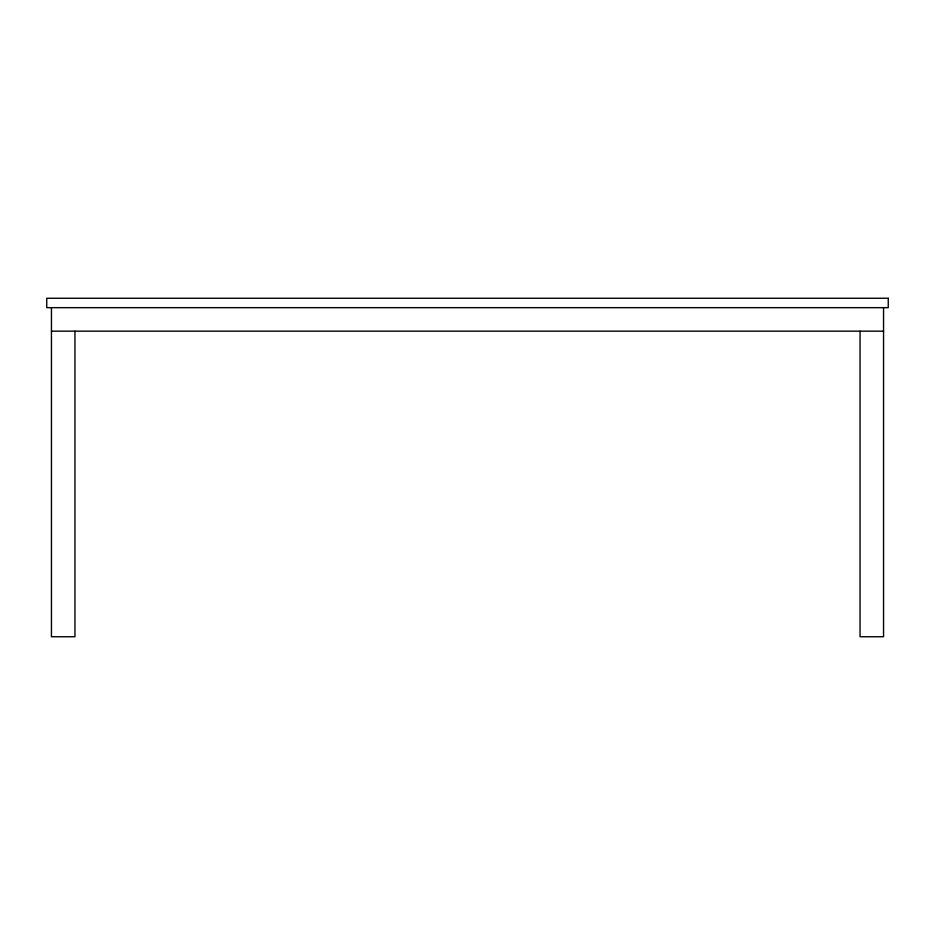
<?xml version="1.0" encoding="UTF-8"?>
<svg xmlns="http://www.w3.org/2000/svg" width="935" height="935" viewBox="0 0 935 935"><rect width="100%" height="100%" fill="white"/><g stroke="black" fill="none" stroke-linecap="round" stroke-linejoin="round"><path stroke-width="1.4" d="M51.448 331.165L883.552 331.165M883.552 307.662L883.552 636.735L860.048 636.735L860.048 331.165M74.952 331.165L74.952 636.735L51.448 636.735L51.448 307.662M888.25 298.265L46.75 298.265L46.75 307.662L888.25 307.662L888.25 298.265"/></g></svg>
